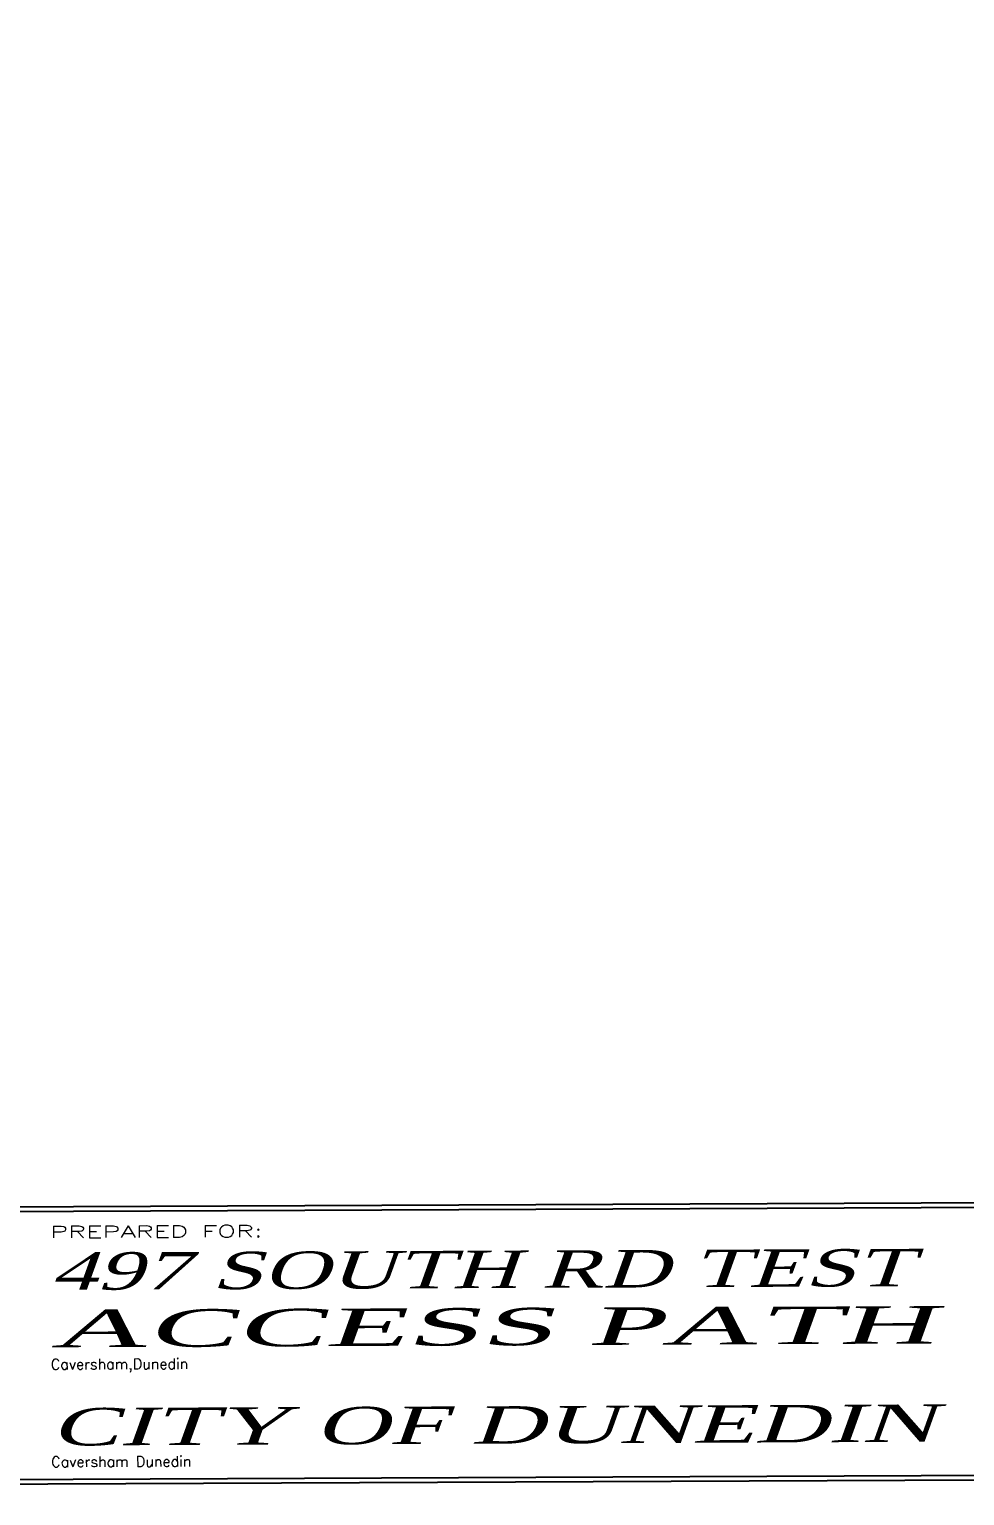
# Model space of a CAD drawing. Header units: metres. Extents: x 1403540 to 1403753, y 4914068 to 4914365.
# Drawn here: x 1403668.2 to 1403712.1, y 4914068 to 4914136.8 of the extents above; entities that cross this region are included whole.
import ezdxf
from ezdxf.enums import TextEntityAlignment as Align

# ---------------------------------------------------------------- set-up
doc = ezdxf.new("R2010")
doc.units = ezdxf.units.M
doc.header["$MEASUREMENT"] = 0
doc.layers.add('Border', color=7, linetype='Continuous')
doc.layers.add('Title Block', color=7, linetype='Continuous')
doc.styles.add('100', font='simplex.shx', dxfattribs={"width": 1.69, "height": 0.09})
doc.styles.add('140BT', font='swiss.ttf', dxfattribs={"width": 2, "height": 12.43})
doc.styles.add('80', font='simplex.shx', dxfattribs={"width": 1.66, "height": 7.7})
doc.styles.add('MB1', font='dutch.ttf', dxfattribs={"oblique": 20, "height": 0.32})
doc.styles.add('SIMPLEX', font='SIMPLEX')

# ---------------------------------------------------------------- blocks, each defined once
blk = doc.blocks.new('A$C551b0728')
at = {"layer": 'Border'}
for p, q in [((38.69, 0), (38.69, 28.94)), ((38.72, 0), (38.72, 28.94)), ((40.44, 0), (40.44, 28.94))]:
    blk.add_line(p, q, dxfattribs=at)
blk.add_lwpolyline([(40.47, 28.97), (-0.03, 28.97), (-0.03, -0.03), (40.47, -0.03)], close=True, dxfattribs=at)
at = {"style": '140BT', "width": 2}
blk.add_attdef('SHEETTITLE', text='', height=0.125, rotation=90, dxfattribs=at).set_placement((39.0601, 2.4249), align=Align.BOTTOM_LEFT)
at = {"style": 'SIMPLEX', "flags": 8}
blk.add_attdef('SHEETTOTAL', (39.9669, 0.5593), '', height=0.15, dxfattribs=at)
at = {"layer": 'Title Block', "style": 'MB1', "oblique": 20}
for s, width, p, p2 in [('CITY OF DUNEDIN', 1.753344, (40.2237, 17.4942), (40.2237, 23.1677)), ('ACCESS PATH', 2.352392, (39.5934, 17.4942), (39.5934, 23.1677)), ('497 SOUTH RD TEST ', 1.617562, (39.2255, 17.4942), (39.2255, 23.1677))]:
    blk.add_text(s, height=0.24, rotation=90, dxfattribs=dict(at, width=width)).set_placement(p, p2, align=Align.FIT)
at = {"layer": 'Title Block', "style": '80'}
for s, p in [('Caversham,Dunedin', (39.7362, 17.4942)), ('Caversham Dunedin', (40.3619, 17.4942))]:
    blk.add_text(s, height=0.067437, rotation=90, dxfattribs=at).set_placement(p)
at = {"layer": 'Title Block', "insert": (38.8917, 17.4942), "char_height": 0.075867, "attachment_point": 7, "rotation": 90, "style": '100'}
blk.add_mtext('PREPARED FOR:', dxfattribs=at)
at = {"layer": 'Title Block', "style": 'SIMPLEX'}
for tag, p in [('DATE', (40.315, 1.5926)), ('SCALE', (40.315, 1.0862)), ('SH', (39.4702, 0.5593)), ('PROJECT', (40.315, 0.0625))]:
    blk.add_attdef(tag, text='', height=0.15, dxfattribs=at).set_placement(p, align=Align.RIGHT)

msp = doc.modelspace()

# ---------------------------------------------------------------- block references
at = {"color": 61, "linetype": 'ByBlock', "true_color": 0xe5e878, "xscale": 7.315434857780486, "yscale": 7.315434857780486, "zscale": 7.315434857780486, "rotation": 270.2458594302046}
msp.add_blockref('A$C551b0728', (1403539.938, 4914364.059), dxfattribs=at)

doc.saveas('drawing.dxf')
